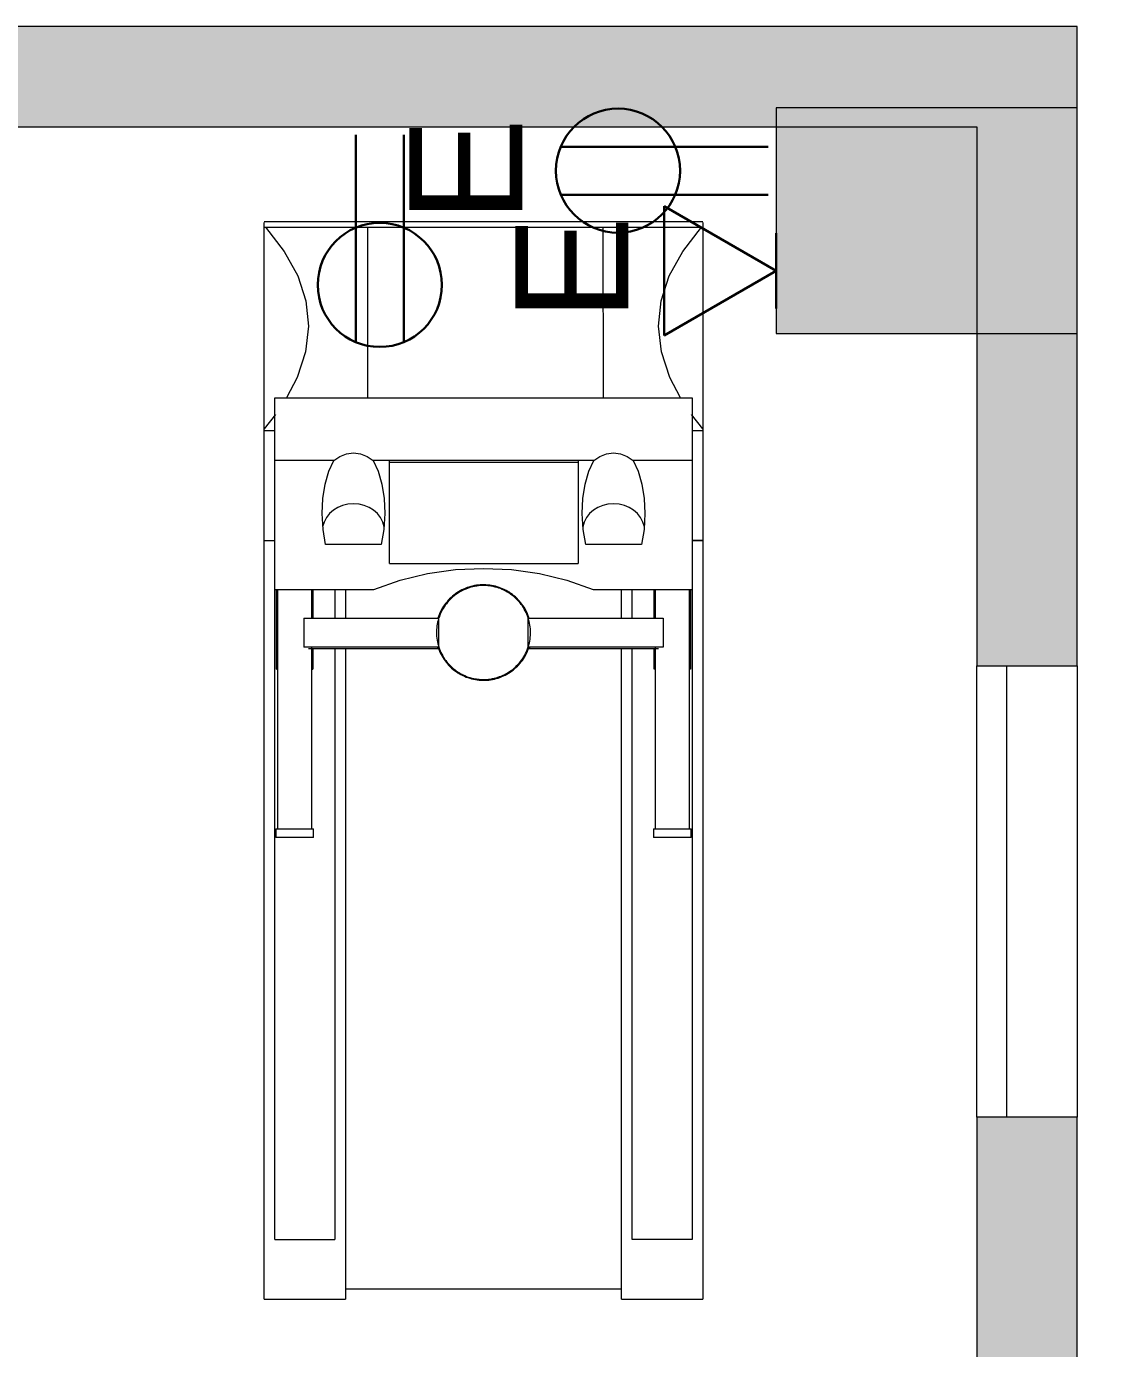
# Model space of a CAD drawing. Header units: inches. Extents: x 1180 to 3050, y -149 to 1363.
# Drawn here: x 1863.1 to 1950.1, y 1257.3 to 1362.7 of the extents above; entities that cross this region are included whole.
import ezdxf

# ---------------------------------------------------------------- set-up
doc = ezdxf.new("R2010")
doc.units = ezdxf.units.IN
doc.header["$MEASUREMENT"] = 0
for name, color, linetype, lineweight in [('A-ANNO-NOTE', 131, 'Continuous', 30), ('A-COLS', 52, 'Continuous', 13), ('A-GLAZ', 151, 'Continuous', 13), ('A-WALL', 113, 'Continuous', 13), ('A-WALL-PATT', 111, 'Continuous', 13), ('Q-SPCQ', 91, 'Continuous', 9)]:
    doc.layers.add(name, color=color, linetype=linetype, lineweight=lineweight)
doc.styles.add('Swis721 Lt BT', font='swissl.ttf', dxfattribs={"height": 9})

# ---------------------------------------------------------------- blocks, each defined once
blk = doc.blocks.new('Column Set - Column Set-6509051-FIRST FLOOR POWER _ SIGNAL')
at = {"layer": 'A-COLS', "lineweight": 9}
h = blk.add_hatch(color=7, dxfattribs=at)
h.paths.add_polyline_path([(3038.48, -123.25), (3038.48, -107.25), (3019.98, -107.25), (3019.98, -123.25)], flags=0)
h.paths.add_polyline_path([(2642.36, -123.25), (2651.67, -123.25), (2651.67, -107.25), (2642.36, -107.25)], flags=0)
h.paths.add_polyline_path([(2666.36, -123.25), (2666.36, -107.25), (2655.17, -107.25), (2655.17, -123.25)], flags=0)
h.paths.add_polyline_path([(2411.67, -123.25), (2411.67, -107.25), (2402.36, -107.25), (2402.36, -123.25)], flags=0)
h.paths.add_polyline_path([(2426.36, -123.25), (2426.36, -107.25), (2415.17, -107.25), (2415.17, -123.25)], flags=0)
h.paths.add_polyline_path([(2175.17, -123.25), (2186.36, -123.25), (2186.36, -107.25), (2175.17, -107.25), (2175.17, -115.8)], flags=0)
h.paths.add_polyline_path([(2162.36, -123.25), (2171.67, -123.25), (2171.67, -107.25), (2162.36, -107.25)], flags=0)
h.paths.add_polyline_path([(1922.3, -123.25), (1931.67, -123.25), (1931.67, -107.25), (1922.3, -107.25)], flags=0)
h.paths.add_polyline_path([(1935.17, -123.25), (1946.3, -123.25), (1946.3, -107.25), (1935.17, -107.25), (1935.17, -115.84)], flags=0)
h.paths.add_polyline_path([(1586.3, -123.25), (1586.3, -107.25), (1562.3, -107.25), (1562.3, -123.25), (1566.26, -123.25)], flags=0)
h.paths.add_polyline_path([(1571.47, 54.24), (1582.78, 65.55), (1565.81, 82.52), (1554.5, 71.21), (1567.73, 57.98)], flags=0)
h.paths.add_polyline_path([(3038.48, 111.75), (3038.48, 135.75), (3019.98, 135.75), (3019.98, 111.75), (3020.29, 111.75)], flags=0)
h.paths.add_polyline_path([(2642.36, 111.75), (2666.36, 111.75), (2666.36, 117.5), (2666.31, 117.5), (2666.31, 123.5), (2666.36, 123.5), (2666.36, 135.75), (2642.36, 135.75)], flags=0)
h.paths.add_polyline_path([(2882.36, 111.75), (2906.36, 111.75), (2906.36, 116.09), (2906.29, 116.09), (2906.29, 135.75), (2882.36, 135.75), (2882.36, 117.5)], flags=0)
h.paths.add_polyline_path([(2402.36, 111.75), (2426.36, 111.75), (2426.36, 135.75), (2402.36, 135.75), (2402.36, 123.07)], flags=0)
h.paths.add_polyline_path([(2162.36, 111.75), (2186.36, 111.75), (2186.36, 135.75), (2162.36, 135.75)], flags=0)
h.paths.add_polyline_path([(1922.3, 111.75), (1946.3, 111.75), (1946.3, 135.75), (1922.3, 135.75)], flags=0)
h.paths.add_polyline_path([(1681.4, 111.75), (1705.4, 111.75), (1705.4, 135.75), (1681.4, 135.75)], flags=0)
h.paths.add_polyline_path([(1401.76, 223.95), (1413.08, 235.26), (1396.11, 252.23), (1384.79, 240.92), (1398.32, 227.38)], flags=0)
h.paths.add_polyline_path([(1206.4, 231.75), (1222.4, 231.75), (1222.4, 255.75), (1206.4, 255.75)], flags=0)
h.paths.add_polyline_path([(3038.48, 351.75), (3038.48, 375.75), (3019.98, 375.75), (3019.98, 351.75), (3020.29, 351.75)], flags=0)
h.paths.add_polyline_path([(2886.54, 351.75), (2906.29, 351.75), (2906.29, 360.9), (2906.36, 360.9), (2906.36, 366.59), (2906.29, 366.59), (2906.29, 375.75), (2882.36, 375.75), (2882.36, 351.75)], flags=0)
h.paths.add_polyline_path([(2666.31, 351.75), (2666.36, 351.75), (2666.36, 364), (2666.31, 364), (2666.31, 370), (2666.36, 370), (2666.36, 375.75), (2642.36, 375.75), (2642.36, 351.75)], flags=0)
h.paths.add_polyline_path([(2402.36, 351.75), (2426.36, 351.75), (2426.36, 375.75), (2402.36, 375.75)], flags=0)
h.paths.add_polyline_path([(2178.1, 351.75), (2186.36, 351.75), (2186.36, 373.75), (2162.36, 373.75), (2162.36, 351.75), (2169.13, 351.75)], flags=0)
h.paths.add_polyline_path([(1946.3, 351.75), (1946.3, 373.75), (1922.3, 373.75), (1922.3, 351.75)], flags=0)
h.paths.add_polyline_path([(1465.4, 351.75), (1465.4, 375.75), (1441.4, 375.75), (1441.4, 351.75)], flags=0)
h.paths.add_polyline_path([(2014.17, 433.88), (2016.66, 439.88), (2008.17, 439.88)], flags=0)
h.paths.add_polyline_path([(2016.66, 439.88), (2020.17, 439.88), (2031.14, 450.85), (2024.07, 457.92), (2011.34, 445.19), (2015.59, 440.95)], flags=0)
h.paths.add_polyline_path([(2067.91, 487.62), (2084.88, 504.59), (2077.81, 511.66), (2060.84, 494.69), (2063.67, 491.86)], flags=0)
h.paths.add_polyline_path([(2163.48, 511.88), (2186.36, 511.88), (2186.36, 535.75), (2162.36, 535.75), (2162.36, 512.6)], flags=0)
h.paths.add_polyline_path([(1930.03, 518.02), (1947, 534.99), (1939.93, 542.07), (1922.95, 525.09), (1927.2, 520.85)], flags=0)
h.paths.add_polyline_path([(2118.15, 553.34), (2129.47, 564.66), (2120.98, 573.14), (2109.67, 561.83), (2113.69, 557.8)], flags=0)
h.paths.add_polyline_path([(1983.77, 571.76), (2000.74, 588.73), (1993.67, 595.81), (1976.69, 578.83), (1978.11, 577.42)], flags=0)
h.paths.add_polyline_path([(1856.49, 591.56), (1873.46, 608.53), (1866.39, 615.6), (1849.42, 598.63), (1856.08, 591.97)], flags=0)
h.paths.add_polyline_path([(2886.54, 591.75), (2906.29, 591.75), (2906.29, 611.15), (2906.36, 611.15), (2906.36, 615.75), (2882.36, 615.75), (2882.36, 591.75)], flags=0)
h.paths.add_polyline_path([(3038.48, 591.75), (3038.48, 615.75), (3019.98, 615.75), (3019.98, 591.75), (3036.81, 591.75)], flags=0)
h.paths.add_polyline_path([(2666.36, 591.75), (2666.36, 615.75), (2642.36, 615.75), (2642.36, 591.75), (2661.13, 591.75)], flags=0)
h.paths.add_polyline_path([(2426.36, 591.75), (2426.36, 615.75), (2402.36, 615.75), (2402.36, 591.75), (2408.36, 591.75)], flags=0)
h.paths.add_polyline_path([(1684.58, 591.75), (1705.35, 591.75), (1705.35, 615.75), (1704.32, 615.75), (1704.32, 615.57), (1696.32, 615.57), (1696.32, 615.75), (1681.4, 615.75), (1681.4, 591.75)], flags=0)
h.paths.add_polyline_path([(1465.4, 591.75), (1465.4, 615.75), (1441.4, 615.75), (1441.4, 591.75), (1456.03, 591.75)], flags=0)
h.paths.add_polyline_path([(1206.4, 591.75), (1222.4, 591.75), (1222.4, 615.75), (1206.4, 615.75), (1206.4, 605)], flags=0)
h.paths.add_polyline_path([(1910.23, 645.3), (1927.2, 662.27), (1920.13, 669.34), (1903.16, 652.37)], flags=0)
h.paths.add_polyline_path([(1783.65, 664.39), (1800.63, 681.37), (1793.55, 688.44), (1776.58, 671.47)], flags=0)
h.paths.add_polyline_path([(2056.6, 665.81), (2065.08, 674.29), (2048.11, 691.26), (2039.63, 682.78), (2049.29, 673.12)], flags=0)
h.paths.add_polyline_path([(1837.39, 718.13), (1854.37, 735.11), (1847.29, 742.18), (1830.32, 725.21), (1834.57, 720.96)], flags=0)
h.paths.add_polyline_path([(1990.13, 732.28), (1998.62, 740.76), (1981.64, 757.73), (1973.16, 749.25), (1989.31, 733.09)], flags=0)
h.paths.add_polyline_path([(2163.86, 743.75), (2180.44, 743.75), (2183.07, 761.75), (2160.36, 761.75), (2160.36, 744.08)], flags=0)
h.paths.add_polyline_path([(2184.36, 743.75), (2184.36, 761.75), (2183.36, 761.75), (2183.36, 743.75)], flags=0)
h.paths.add_polyline_path([(1705.4, 831.75), (1705.4, 855.75), (1681.4, 855.75), (1681.4, 831.75)], flags=0)
h.paths.add_polyline_path([(1206.4, 831.75), (1222.4, 831.75), (1222.4, 855.75), (1206.4, 855.75)], flags=0)
h.paths.add_polyline_path([(1465.4, 831.75), (1465.4, 855.75), (1441.4, 855.75), (1441.4, 831.75)], flags=0)
h.paths.add_polyline_path([(3019.98, 853.75), (3038.48, 853.75), (3038.48, 871.75), (3043.98, 874.5), (3043.98, 877.75), (3019.98, 877.75), (3019.98, 862.5)], flags=0)
h.paths.add_polyline_path([(2882.36, 853.75), (2906.36, 853.75), (2906.36, 877.75), (2882.36, 877.75), (2882.36, 865.49)], flags=0)
h.paths.add_polyline_path([(2650.11, 853.75), (2666.36, 853.75), (2666.36, 877.75), (2642.36, 877.75), (2642.36, 853.75)], flags=0)
h.paths.add_polyline_path([(2402.36, 853.75), (2426.36, 853.75), (2426.36, 877.75), (2402.36, 877.75)], flags=0)
h.paths.add_polyline_path([(2184.36, 859.75), (2184.36, 877.75), (2160.36, 877.75), (2160.36, 859.75), (2178.1, 859.75)], flags=0)
h.paths.add_polyline_path([(1946.9, 871.75), (1946.9, 895.75), (1928.9, 895.75), (1928.9, 871.75)], flags=0)
h.paths.add_polyline_path([(1922.9, 1071.75), (1946.9, 1071.75), (1946.9, 1095.75), (1922.9, 1095.75)], flags=0)
h.paths.add_polyline_path([(1705.4, 1071.75), (1705.4, 1095.75), (1681.4, 1095.75), (1681.4, 1071.75)], flags=0)
h.paths.add_polyline_path([(1441.4, 1071.75), (1465.4, 1071.75), (1465.4, 1095.75), (1441.4, 1095.75), (1441.4, 1073.89)], flags=0)
h.paths.add_polyline_path([(1212.03, 1071.75), (1222.4, 1071.75), (1222.4, 1095.75), (1206.4, 1095.75), (1206.4, 1071.75), (1208.68, 1071.75)], flags=0)
h.paths.add_polyline_path([(1922.9, 1191.75), (1946.9, 1191.75), (1946.9, 1215.75), (1922.9, 1215.75)], flags=0)
h.paths.add_polyline_path([(1946.9, 1338.25), (1946.9, 1356.25), (1940.4, 1356.25), (1938.9, 1354.75), (1922.9, 1354.75), (1922.9, 1338.25)], flags=0)
h.paths.add_polyline_path([(1799.9, 1338.25), (1823.9, 1338.25), (1823.87, 1354.75), (1799.9, 1354.75)], flags=0)
h.paths.add_polyline_path([(1705.4, 1338.25), (1705.4, 1354.75), (1681.4, 1354.75), (1681.4, 1338.25), (1695.06, 1338.25)], flags=0)
h.paths.add_polyline_path([(1566.26, 1338.25), (1586.9, 1338.25), (1586.9, 1354.75), (1562.9, 1354.75), (1562.9, 1338.25)], flags=0)
h.paths.add_polyline_path([(1185.4, 1338.25), (1222.4, 1338.25), (1222.4, 1354.75), (1185.4, 1354.75)], flags=0)
h.paths.add_polyline_path([(1445.44, 1338.25), (1465.4, 1338.25), (1465.4, 1354.75), (1441.4, 1354.75), (1441.4, 1338.25)], flags=0)
h.paths.add_polyline_path([(1340.84, 1338.25), (1343.9, 1338.25), (1343.9, 1354.75), (1319.9, 1354.75), (1319.9, 1338.25)], flags=0)
at = {"layer": 'A-COLS', "color": 8, "lineweight": 20}
for p, q in [((1946.9, 1356.25), (1922.9, 1356.25)), ((1922.9, 1356.25), (1922.9, 1338.25)), ((1946.9, 1338.25), (1946.9, 1356.25)), ((1922.9, 1338.25), (1946.9, 1338.25))]:
    blk.add_line(p, q, dxfattribs=at)
blk = doc.blocks.new('Frameless opening with glazing - 36_ x 60_-6532777-FIRST FLOOR POWER _ SIGNAL')
at = {"layer": 'A-GLAZ', "color": 8, "lineweight": 20}
blk.add_line((-19.5, -1.625), (16.5, -1.625), dxfattribs=at)
blk = doc.blocks.new('Treadmill_4768 - Treadmill_4768-V86-FIRST FLOOR POWER _ SIGNAL')
at = {"layer": 'Q-SPCQ'}
for p, q in [((-28.5, -0.07), (-35, -0.07)), ((-35, -1.07), (-35, -0.08)), ((-28.5, -0.08), (-28.5, -1.07)), ((-6.5, -0.9), (-28.5, -0.9)), ((0, -0.07), (-6.5, -0.07)), ((-6.5, -1.07), (-6.5, -0.08)), ((0, -0.08), (0, -1.07)), ((-35, -60.58), (-35, -1.07)), ((-28.5, -1.07), (-28.5, -51.95)), ((-6.5, -51.95), (-6.5, -1.07)), ((0, -1.07), (0, -60.58)), ((-34.15, -56.67), (-34.15, -4.83)), ((-34.15, -4.83), (-29.35, -4.83)), ((-29.35, -4.83), (-29.35, -51.95)), ((-5.65, -51.95), (-5.65, -4.83)), ((-0.85, -4.83), (-5.65, -4.83)), ((-0.85, -4.83), (-0.85, -56.67)), ((-34.06, -36.9), (-34.06, -37.58)), ((-34.06, -36.9), (-31.06, -36.9)), ((-31.06, -37.58), (-31.06, -36.9)), ((-3.94, -36.9), (-3.94, -37.58)), ((-3.94, -36.9), (-0.94, -36.9)), ((-0.94, -37.58), (-0.94, -36.9)), ((-31.06, -37.58), (-34.06, -37.58)), ((-33.93, -37.58), (-33.93, -56.67)), ((-31.2, -52.08), (-31.2, -37.58)), ((-0.94, -37.58), (-3.94, -37.58)), ((-3.8, -37.58), (-3.8, -52.08)), ((-1.07, -56.67), (-1.07, -37.58)), ((-34, -56.67), (-34, -50.33)), ((-34, -50.33), (-33.93, -50.33)), ((-31.2, -50.33), (-31.12, -50.33)), ((-31.12, -50.33), (-31.12, -51.95)), ((-3.88, -51.95), (-3.88, -50.33)), ((-3.8, -50.33), (-3.88, -50.33)), ((-1, -50.33), (-1.07, -50.33)), ((-1, -50.33), (-1, -56.67)), ((-31.82, -52.08), (-21.07, -52.08)), ((-31.82, -54.39), (-31.82, -52.08)), ((-31.46, -51.95), (-21.18, -51.95)), ((-21.18, -51.95), (-21.06, -51.95)), ((-21.18, -52.08), (-21.18, -51.95)), ((-21.07, -52.08), (-21.07, -54.39)), ((-13.94, -51.95), (-13.82, -51.95)), ((-13.93, -52.08), (-3.18, -52.08)), ((-13.93, -52.08), (-13.93, -54.39)), ((-13.82, -51.95), (-3.54, -51.95)), ((-13.82, -52.08), (-13.82, -51.95)), ((-3.18, -54.39), (-3.18, -52.08)), ((-21.07, -54.39), (-31.82, -54.39)), ((-31.2, -56.67), (-31.2, -54.39)), ((-31.12, -54.39), (-31.12, -56.67)), ((-29.35, -54.39), (-29.35, -56.67)), ((-28.5, -54.39), (-28.5, -56.67)), ((-3.18, -54.39), (-13.93, -54.39)), ((-6.5, -56.67), (-6.5, -54.39)), ((-5.65, -56.67), (-5.65, -54.39)), ((-3.88, -56.67), (-3.88, -54.39)), ((-3.8, -54.39), (-3.8, -56.67)), ((-34.15, -66.97), (-34.15, -56.67)), ((-26.25, -56.67), (-34.15, -56.67)), ((-0.85, -56.67), (-8.75, -56.67)), ((-0.85, -56.67), (-0.85, -66.97)), ((-25.05, -66.84), (-25.05, -58.76)), ((-10, -58.76), (-25.05, -58.76)), ((-10, -58.76), (-10, -66.84)), ((-35, -60.58), (-34.15, -60.58)), ((-35, -69.36), (-35, -60.58)), ((-34.15, -60.58), (-35, -60.58)), ((-30.1, -60.26), (-25.65, -60.26)), ((-9.35, -60.26), (-4.9, -60.26)), ((0, -60.58), (-0.85, -60.58)), ((0, -60.58), (-0.85, -60.58)), ((0, -60.58), (0, -69.36)), ((-34.15, -71.97), (-34.15, -66.97)), ((-34.15, -66.97), (-29.44, -66.97)), ((-26.3, -66.97), (-8.7, -66.97)), ((-25.05, -66.97), (-25.05, -66.84)), ((-10, -66.84), (-25.05, -66.84)), ((-25.05, -66.97), (-10, -66.97)), ((-10, -66.84), (-10, -66.97)), ((-5.56, -66.97), (-0.85, -66.97)), ((-0.85, -66.97), (-0.85, -71.97)), ((-35, -69.5), (-35, -69.36)), ((-34.15, -69.36), (-35, -69.36)), ((-35, -85.58), (-35, -69.5)), ((-35, -69.5), (-34.1, -70.63)), ((-0.9, -70.63), (0, -69.5)), ((0, -69.36), (-0.85, -69.36)), ((0, -69.36), (0, -69.5)), ((0, -69.5), (0, -85.58)), ((-0.85, -71.97), (-34.15, -71.97)), ((-27.03, -85.58), (-27.03, -71.97)), ((-8.28, -71.97), (-8.28, -85.58)), ((-35, -85.96), (-35, -85.58)), ((-34.89, -85.58), (-35, -85.58)), ((-35, -86), (0, -86)), ((-27.03, -85.58), (-34.89, -85.58)), ((-8.28, -85.58), (-27.03, -85.58)), ((-0.11, -85.58), (-8.28, -85.58)), ((0, -85.58), (-0.11, -85.58)), ((0, -85.58), (0, -85.96))]:
    blk.add_line(p, q, dxfattribs=at)
at = {"layer": 'Q-SPCQ', "flags": 128}
for points in [[(-13.75, -53.25), (-13.75, -53.1), (-13.76, -52.95), (-13.78, -52.8), (-13.8, -52.65), (-13.82, -52.5), (-13.86, -52.36), (-13.9, -52.21), (-13.94, -52.07), (-13.99, -51.93), (-14.05, -51.79), (-14.11, -51.65), (-14.17, -51.52), (-14.25, -51.39), (-14.32, -51.26), (-14.4, -51.13), (-14.49, -51.01), (-14.58, -50.89), (-14.68, -50.78), (-14.78, -50.67), (-14.89, -50.56), (-15, -50.46), (-15.11, -50.36), (-15.23, -50.27), (-15.35, -50.18), (-15.47, -50.09), (-15.6, -50.02), (-15.73, -49.94), (-15.87, -49.87), (-16, -49.81), (-16.14, -49.75), (-16.28, -49.7), (-16.42, -49.66), (-16.57, -49.62), (-16.72, -49.58), (-16.86, -49.55), (-17.01, -49.53), (-17.16, -49.52), (-17.31, -49.5), (-17.46, -49.5), (-17.61, -49.5), (-17.76, -49.51), (-17.91, -49.52), (-18.06, -49.54), (-18.21, -49.57), (-18.35, -49.6), (-18.5, -49.64), (-18.64, -49.68), (-18.78, -49.73), (-18.92, -49.78), (-19.06, -49.84), (-19.2, -49.91), (-19.33, -49.98), (-19.46, -50.05), (-19.58, -50.13), (-19.71, -50.22), (-19.83, -50.31), (-19.94, -50.4), (-20.05, -50.5), (-20.16, -50.61), (-20.27, -50.72), (-20.36, -50.83), (-20.46, -50.95), (-20.55, -51.07), (-20.63, -51.19), (-20.71, -51.32), (-20.79, -51.45), (-20.86, -51.58), (-20.92, -51.72), (-20.98, -51.85), (-21.03, -51.99), (-21.08, -52.14), (-21.12, -52.28), (-21.16, -52.43), (-21.19, -52.57), (-21.21, -52.72), (-21.23, -52.87), (-21.24, -53.02), (-21.25, -53.17), (-21.25, -53.25)], [(-13.88, -52.05), (-13.94, -51.91), (-13.99, -51.77), (-14.05, -51.63), (-14.12, -51.49), (-14.19, -51.36), (-14.27, -51.23), (-14.36, -51.1), (-14.44, -50.98), (-14.54, -50.85), (-14.64, -50.74), (-14.74, -50.63), (-14.85, -50.52), (-14.96, -50.41), (-15.07, -50.31), (-15.19, -50.22), (-15.32, -50.13), (-15.44, -50.04), (-15.57, -49.97), (-15.7, -49.89), (-15.84, -49.82), (-15.98, -49.76), (-16.12, -49.7), (-16.26, -49.65), (-16.41, -49.6), (-16.55, -49.56), (-16.7, -49.53), (-16.85, -49.5), (-17, -49.47), (-17.15, -49.46), (-17.31, -49.45), (-17.46, -49.44), (-17.61, -49.44), (-17.76, -49.45), (-17.92, -49.46), (-18.07, -49.48), (-18.22, -49.51), (-18.37, -49.54), (-18.51, -49.58), (-18.66, -49.62), (-18.8, -49.67), (-18.95, -49.73), (-19.09, -49.79), (-19.22, -49.85), (-19.36, -49.92), (-19.49, -50), (-19.62, -50.08), (-19.74, -50.17), (-19.86, -50.26), (-19.98, -50.36), (-20.09, -50.46), (-20.2, -50.57), (-20.31, -50.68), (-20.41, -50.79), (-20.51, -50.91), (-20.6, -51.03), (-20.68, -51.16), (-20.76, -51.29), (-20.84, -51.42), (-20.91, -51.55), (-20.98, -51.69), (-21.04, -51.83), (-21.09, -51.97), (-21.12, -52.08)], [(-21.25, -53.25), (-21.25, -53.4), (-21.24, -53.55), (-21.22, -53.7), (-21.2, -53.85), (-21.18, -54), (-21.14, -54.14), (-21.1, -54.29), (-21.06, -54.43), (-21.01, -54.57), (-20.95, -54.71), (-20.89, -54.85), (-20.83, -54.98), (-20.75, -55.11), (-20.68, -55.24), (-20.6, -55.37), (-20.51, -55.49), (-20.42, -55.61), (-20.32, -55.72), (-20.22, -55.83), (-20.11, -55.94), (-20, -56.04), (-19.89, -56.14), (-19.77, -56.23), (-19.65, -56.32), (-19.53, -56.41), (-19.4, -56.48), (-19.27, -56.56), (-19.13, -56.63), (-19, -56.69), (-18.86, -56.75), (-18.72, -56.8), (-18.58, -56.84), (-18.43, -56.88), (-18.28, -56.92), (-18.14, -56.95), (-17.99, -56.97), (-17.84, -56.98), (-17.69, -57), (-17.54, -57), (-17.39, -57), (-17.24, -56.99), (-17.09, -56.98), (-16.94, -56.96), (-16.79, -56.93), (-16.65, -56.9), (-16.5, -56.86), (-16.36, -56.82), (-16.22, -56.77), (-16.08, -56.72), (-15.94, -56.66), (-15.8, -56.59), (-15.67, -56.52), (-15.54, -56.45), (-15.42, -56.37), (-15.29, -56.28), (-15.17, -56.19), (-15.06, -56.1), (-14.95, -56), (-14.84, -55.89), (-14.73, -55.78), (-14.64, -55.67), (-14.54, -55.55), (-14.45, -55.43), (-14.37, -55.31), (-14.29, -55.18), (-14.21, -55.05), (-14.14, -54.92), (-14.08, -54.78), (-14.02, -54.65), (-13.97, -54.51), (-13.92, -54.36), (-13.88, -54.22), (-13.84, -54.07), (-13.81, -53.93), (-13.79, -53.78), (-13.77, -53.63), (-13.76, -53.48), (-13.75, -53.33), (-13.75, -53.25)], [(-21.13, -54.39), (-21.12, -54.45), (-21.06, -54.59), (-21.01, -54.73), (-20.95, -54.87), (-20.88, -55.01), (-20.81, -55.14), (-20.73, -55.27), (-20.64, -55.4), (-20.56, -55.52), (-20.46, -55.65), (-20.36, -55.76), (-20.26, -55.87), (-20.15, -55.98), (-20.04, -56.09), (-19.93, -56.19), (-19.81, -56.28), (-19.68, -56.37), (-19.56, -56.46), (-19.43, -56.53), (-19.3, -56.61), (-19.16, -56.68), (-19.02, -56.74), (-18.88, -56.8), (-18.74, -56.85), (-18.59, -56.9), (-18.45, -56.94), (-18.3, -56.97), (-18.15, -57), (-18, -57.03), (-17.85, -57.04), (-17.69, -57.05), (-17.54, -57.06), (-17.39, -57.06), (-17.24, -57.05), (-17.08, -57.04), (-16.93, -57.02), (-16.78, -56.99), (-16.63, -56.96), (-16.49, -56.92), (-16.34, -56.88), (-16.2, -56.83), (-16.05, -56.77), (-15.91, -56.71), (-15.78, -56.65), (-15.64, -56.58), (-15.51, -56.5), (-15.38, -56.42), (-15.26, -56.33), (-15.14, -56.24), (-15.02, -56.14), (-14.91, -56.04), (-14.8, -55.93), (-14.69, -55.82), (-14.59, -55.71), (-14.49, -55.59), (-14.4, -55.47), (-14.32, -55.34), (-14.24, -55.21), (-14.16, -55.08), (-14.09, -54.95), (-14.02, -54.81), (-13.96, -54.67), (-13.91, -54.53), (-13.87, -54.39)], [(-17.5, -58.37), (-19.74, -58.29), (-21.96, -57.97), (-24.14, -57.43), (-26.25, -56.67)], [(-8.75, -56.67), (-10.86, -57.43), (-13.04, -57.97), (-15.26, -58.29), (-17.5, -58.37)], [(-30.37, -62.74), (-30.3, -61.46), (-30.1, -60.26)], [(-25.65, -60.26), (-25.44, -61.46), (-25.37, -62.74)], [(-9.63, -62.74), (-9.56, -61.46), (-9.35, -60.26)], [(-4.9, -60.26), (-4.7, -61.46), (-4.63, -62.74)], [(-29.44, -66.97), (-29.83, -66.11), (-30.13, -65.08), (-30.31, -63.94), (-30.37, -62.74)], [(-25.37, -62.74), (-25.43, -63.94), (-25.62, -65.08), (-25.91, -66.11), (-26.3, -66.97)], [(-8.7, -66.97), (-9.09, -66.11), (-9.38, -65.08), (-9.57, -63.94), (-9.63, -62.74)], [(-4.63, -62.74), (-4.69, -63.94), (-4.87, -65.08), (-5.17, -66.11), (-5.56, -66.97)], [(-26.3, -66.97), (-26.78, -67.3), (-27.31, -67.51), (-27.87, -67.58), (-28.43, -67.51), (-28.96, -67.3), (-29.44, -66.97)], [(-5.56, -66.97), (-6.04, -67.3), (-6.57, -67.51), (-7.13, -67.58), (-7.69, -67.51), (-8.22, -67.3), (-8.7, -66.97)], [(-33.2, -71.97), (-32.37, -73.59), (-31.7, -75.64), (-31.46, -77.68), (-31.67, -79.7), (-32.31, -81.69), (-33.39, -83.65), (-34.89, -85.58)], [(-0.11, -85.58), (-1.61, -83.65), (-2.69, -81.69), (-3.33, -79.7), (-3.54, -77.68), (-3.3, -75.64), (-2.63, -73.59), (-1.8, -71.97)]]:
    blk.add_lwpolyline(points, dxfattribs=at)
at = {"layer": 'Q-SPCQ'}
for start, end in [(98.2567, 101.7829), (78.2375, 81.2317), (116.2265, 121.6794), (58.1601, 62.3293), (137.9794, 140), (39.1904, 40), (157.0645, 162.4878), (19.1808, 22.3025), (199.1808, 202.3025), (337.0645, 342.6405), (219.1904, 220), (317.9794, 320), (238.1601, 242.3293), (258.2375, 261.2317), (278.2567, 281.7829), (296.2265, 301.6794)]:
    blk.add_arc((-17.5, -53.25), 3.75, start, end, dxfattribs=at)
for centre in [(-27.87, -61.28), (-7.13, -61.28)]:
    blk.add_ellipse(centre, major_axis=(2.5, 0), ratio=0.898794, start_param=3.319967, end_param=6.10481, dxfattribs=at)

msp = doc.modelspace()

# ---------------------------------------------------------------- hatches: boundary and pattern name
at = {"layer": 'A-WALL-PATT', "lineweight": 9}
msp.add_hatch(color=7, dxfattribs=at).paths.add_polyline_path([(1695.06, 1354.75), (1938.9, 1354.75), (1940.4, 1356.25), (1946.9, 1356.25), (1946.9, 1362.75), (1180.4, 1362.75), (1180.4, 1354.75), (1662.86, 1354.75)], flags=0)
h = msp.add_hatch(color=7, dxfattribs=at)
h.paths.add_polyline_path([(1938.9, 1131.75), (1946.9, 1131.75), (1946.9, 1155.75), (1938.9, 1155.75)], flags=0)
h.paths.add_polyline_path([(1946.9, 1251.75), (1946.9, 1275.75), (1938.9, 1275.75), (1938.9, 1251.75)], flags=0)
h.paths.add_polyline_path([(1946.9, 1311.75), (1946.9, 1338.25), (1938.9, 1338.25), (1938.9, 1311.75)], flags=0)

# ---------------------------------------------------------------- linework, layer by layer
at = {"layer": 'A-ANNO-NOTE'}
for p, q in [((1889.37, 1354.09), (1889.37, 1337.57)), ((1893.2, 1354.09), (1893.2, 1337.57)), ((1893.2, 1354.09), (1893.2, 1337.57)), ((1922.25, 1353.15), (1905.72, 1353.15)), ((1922.25, 1349.32), (1905.72, 1349.32)), ((1922.25, 1349.32), (1905.72, 1349.32)), ((1922.9, 1343.25), (1913.97, 1348.4)), ((1913.97, 1338.09), (1913.97, 1348.4)), ((1922.9, 1346.25), (1922.9, 1340.25)), ((1922.9, 1343.25), (1913.97, 1338.09))]:
    msp.add_line(p, q, dxfattribs=at)
for centre in [(1910.29, 1351.24), (1891.29, 1342.13)]:
    msp.add_circle(centre, 4.95, dxfattribs=at)
at = {"layer": 'A-WALL', "color": 8, "lineweight": 20}
for p, q in [((1946.9, 1362.75), (1180.4, 1362.75)), ((1946.9, 1311.75), (1946.9, 1362.75)), ((1603.84, 1354.75), (1938.9, 1354.75)), ((1938.9, 1354.75), (1938.9, 1311.75)), ((1938.9, 1311.75), (1946.9, 1311.75)), ((1946.9, 1275.75), (1938.9, 1275.75)), ((1938.9, 1275.75), (1938.9, 1251.75)), ((1946.9, 1251.75), (1946.9, 1275.75))]:
    msp.add_line(p, q, dxfattribs=at)
at = {"layer": 'A-WALL', "lineweight": 9}
for p, q in [((1938.9, 1275.75), (1938.9, 1311.75)), ((1946.9, 1311.75), (1946.9, 1275.75))]:
    msp.add_line(p, q, dxfattribs=at)

# ---------------------------------------------------------------- block references
at = {"layer": 'A-COLS', "lineweight": 9}
msp.add_blockref('Column Set - Column Set-6509051-FIRST FLOOR POWER _ SIGNAL', (0, 0), dxfattribs=at)
at = {"layer": 'A-GLAZ', "rotation": 270}
msp.add_blockref('Frameless opening with glazing - 36_ x 60_-6532777-FIRST FLOOR POWER _ SIGNAL', (1942.9, 1292.25), dxfattribs=at)
at = {"layer": 'Q-SPCQ', "rotation": 180.0004858144599}
msp.add_blockref('Treadmill_4768 - Treadmill_4768-V86-FIRST FLOOR POWER _ SIGNAL', (1882.06, 1261.15), dxfattribs=at)

# ---------------------------------------------------------------- texts
at = {"layer": 'A-ANNO-NOTE', "lineweight": 9, "char_height": 9, "width": 9.393, "attachment_point": 1, "rotation": 90, "style": 'Swis721 Lt BT'}
for insert in [(1893.65, 1347.06), (1902.11, 1339.24)]:
    msp.add_mtext('E', dxfattribs=dict(at, insert=insert))

doc.saveas('drawing.dxf')
